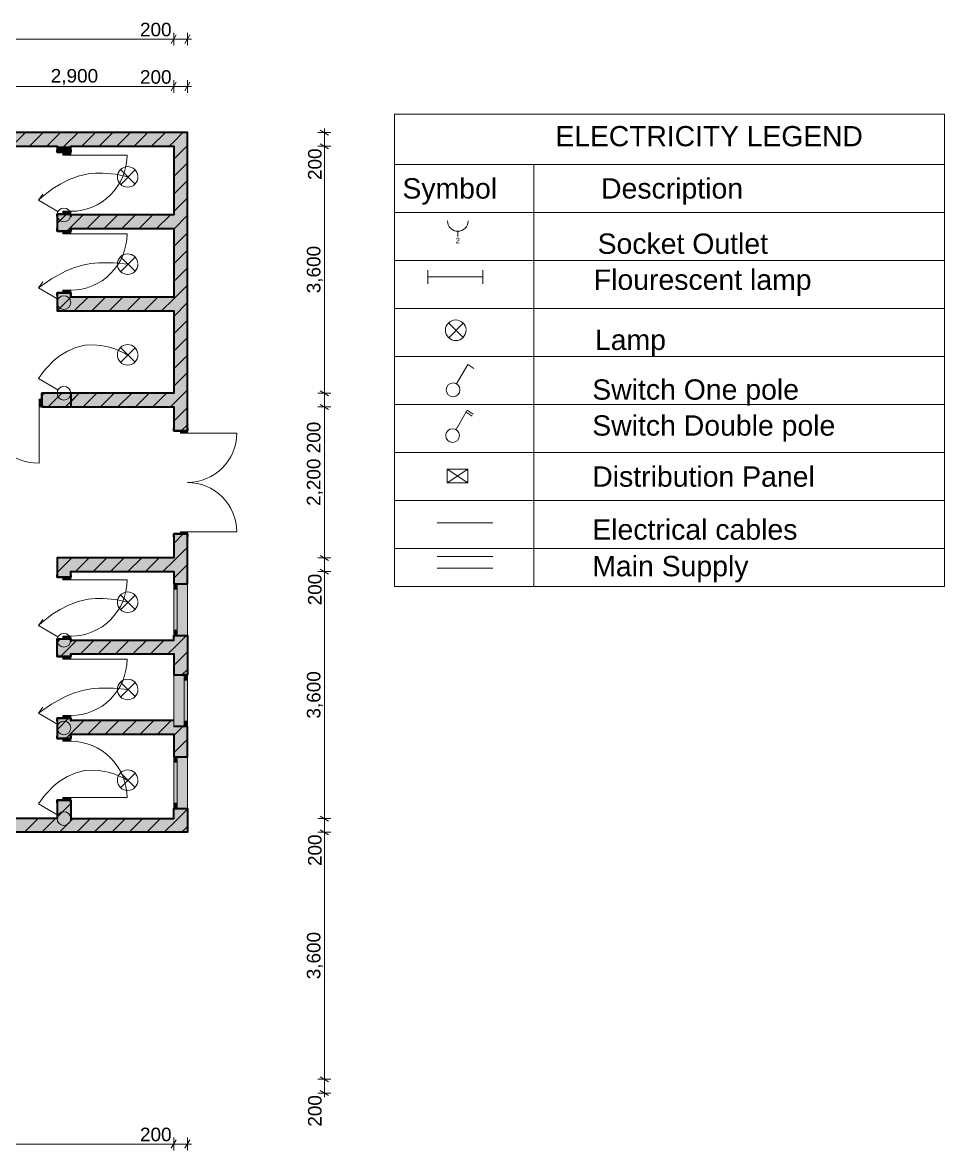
# Model space of a CAD drawing. Header units: millimetres. Extents: x 0.6 to 15.5, y 0.6 to 9.4.
# Drawn here: x 10.17 to 15.46, y 2.34 to 8.81 of the extents above; entities that cross this region are included whole.
import ezdxf

# ---------------------------------------------------------------- set-up
doc = ezdxf.new("R2010")
doc.units = ezdxf.units.MM
doc.layers.add('PDF_Geometry', color=7, linetype='Continuous')
doc.layers.add('PDF_Text', color=7, linetype='Continuous')
doc.layers.add('PDF_Solid Fills', color=7, linetype='Continuous', true_color=0xffffff)
doc.styles.add('PDF Arial-BoldMT', font='arial.ttf')
doc.styles.add('PDF ArialMT', font='arial.ttf')

msp = doc.modelspace()

# ---------------------------------------------------------------- hatches: boundary and pattern name
at = {"layer": 'PDF_Solid Fills', "transparency": 33554559}
for points in [[(11.0369, 8.179), (11.1157, 8.179), (11.1157, 6.4664), (11.0763, 6.4664), (11.0369, 6.4664)], [(10.3676, 8.1002), (10.4464, 8.1002), (10.4464, 8.0657), (10.4011, 8.0657), (10.3676, 8.0657)], [(10.3676, 7.6134), (10.3676, 7.7114), (10.4011, 7.7114), (10.4464, 7.7114), (10.4464, 7.6134), (10.4011, 7.6134)], [(10.3676, 7.1553), (10.3676, 7.259), (10.4011, 7.259), (10.4464, 7.259), (10.4464, 7.2341)], [(10.2803, 6.6829), (11.0369, 6.6829), (11.0369, 6.6042), (10.2803, 6.6042), (10.2803, 6.6494)], [(11.0369, 5.5884), (11.0369, 5.8758), (11.0763, 5.8758), (11.1157, 5.8758), (11.1157, 5.5884), (11.0566, 5.5884)], [(10.3676, 5.738), (10.4464, 5.6593), (10.4464, 5.627), (10.4011, 5.627), (10.3676, 5.627)], [(11.0369, 5.2932), (11.0369, 5.5884), (11.0566, 5.5884), (11.1157, 5.5884), (11.1157, 5.2932), (11.0566, 5.2932)], [(10.3676, 5.1722), (10.3676, 5.2727), (10.4011, 5.2727), (10.4464, 5.2727), (10.4464, 5.1722), (10.4011, 5.1722)], [(11.0369, 5.0666), (11.0369, 5.2932), (11.0566, 5.2932), (11.1157, 5.2932), (11.1157, 5.0666), (11.096, 5.0666)], [(11.1157, 4.7713), (11.096, 4.7713), (11.0369, 4.7713), (11.0369, 5.0666), (11.096, 5.0666), (11.1157, 5.0666)], [(10.3676, 4.7013), (10.3676, 4.8179), (10.4011, 4.8179), (10.4464, 4.8179), (10.4464, 4.7013), (10.4011, 4.7013)], [(11.096, 4.7713), (11.1157, 4.7713), (11.1157, 4.5956), (11.0566, 4.5956), (11.0369, 4.5956), (11.0369, 4.7713)], [(11.0369, 4.5956), (11.0566, 4.5956), (11.1157, 4.5956), (11.1157, 4.3003), (11.0566, 4.3003), (11.0369, 4.3003)], [(10.3676, 4.2419), (10.3676, 4.347), (10.4011, 4.347), (10.4464, 4.347), (10.4464, 4.2419)], [(11.0369, 4.2419), (11.0369, 4.3003), (11.0566, 4.3003), (11.1157, 4.3003), (11.1157, 4.1632)], [(11.0369, 4.2419), (11.1157, 4.1632), (8.6187, 4.1632), (8.6187, 4.1829), (8.6187, 4.2419)]]:
    msp.add_hatch(color=256, dxfattribs=at).paths.add_polyline_path(points)

# ---------------------------------------------------------------- linework, layer by layer
at = {"layer": 'PDF_Geometry', "lineweight": 13}
for points in [[(11.0511, 8.7401), (11.0227, 8.6909)], [(11.0369, 8.6786), (11.0369, 8.7524)], [(11.1015, 8.6909), (11.1299, 8.7401)], [(11.1157, 8.6786), (11.1157, 8.7524)], [(1.4853, 8.7155), (1.5093, 8.7155), (1.5881, 8.7155), (11.0369, 8.7155), (11.1157, 8.7155), (11.1397, 8.7155)], [(11.0369, 8.4064), (11.0369, 8.4802)], [(11.1157, 8.4064), (11.1157, 8.4802)], [(1.4853, 8.4433), (1.5093, 8.4433), (1.5881, 8.4433), (3.0054, 8.4433), (3.0841, 8.4433), (4.029, 8.4433), (4.1078, 8.4433), (5.2889, 8.4433), (5.3676, 8.4433), (6.5487, 8.4433), (6.6275, 8.4433), (9.8165, 8.4433), (9.8952, 8.4433), (11.0369, 8.4433), (11.1157, 8.4433), (11.1397, 8.4433)], [(11.0511, 8.4679), (11.0227, 8.4187)], [(11.1015, 8.4187), (11.1299, 8.4679)], [(11.9383, 8.179), (11.8645, 8.179)], [(11.926, 8.1648), (11.8768, 8.1932)], [(11.9014, 2.6431), (11.9014, 2.6671), (11.9014, 2.7459), (11.9014, 4.1632), (11.9014, 4.2419), (11.9014, 5.6593), (11.9014, 5.738), (11.9014, 6.6042), (11.9014, 6.6829), (11.9014, 8.1002), (11.9014, 8.179), (11.9014, 8.203)], [(11.9383, 8.1002), (11.8645, 8.1002)], [(11.8768, 8.1144), (11.926, 8.086)], [(10.7315, 7.967), (10.815, 7.8835)], [(10.8159, 7.9651), (10.7329, 7.882)], [(12.3029, 7.9963), (15.4594, 7.9963)], [(13.1027, 7.9963), (13.1027, 5.5736)], [(10.2611, 7.7908), (10.283, 7.811), (10.3432, 7.8572), (10.3853, 7.8834), (10.4339, 7.9081), (10.4881, 7.9286), (10.547, 7.9422), (10.589, 7.9464), (10.6298, 7.9468), (10.7021, 7.9399), (10.7728, 7.9247)], [(12.3029, 7.7207), (15.4594, 7.7207)], [(10.7315, 7.4664), (10.815, 7.3829)], [(10.8159, 7.4645), (10.7329, 7.3814)], [(12.3029, 7.4451), (15.4594, 7.4451)], [(10.2611, 7.2873), (10.3351, 7.3399), (10.4153, 7.3832), (10.4625, 7.4025), (10.5132, 7.4179), (10.5611, 7.427), (10.6079, 7.4318), (10.6917, 7.4321), (10.7744, 7.423)], [(12.3029, 7.1696), (15.4594, 7.1696)], [(12.6139, 7.0867), (12.6974, 7.0032)], [(12.6983, 7.0848), (12.6153, 7.0017)], [(10.285, 6.8019), (10.3023, 6.8233), (10.3513, 6.872), (10.3863, 6.8994), (10.4275, 6.9248), (10.4745, 6.9455), (10.5267, 6.9585), (10.5741, 6.9615), (10.6193, 6.9577), (10.6612, 6.949), (10.6985, 6.9375), (10.7537, 6.9137), (10.7744, 6.9023)], [(10.7315, 6.9457), (10.815, 6.8622)], [(10.8159, 6.9438), (10.7329, 6.8608)], [(12.3029, 6.894), (15.4594, 6.894)], [(11.9383, 6.6829), (11.8645, 6.6829)], [(11.8768, 6.6971), (11.926, 6.6687)], [(11.9383, 6.6042), (11.8645, 6.6042)], [(11.8768, 6.6184), (11.926, 6.5899)], [(12.3029, 6.6184), (15.4594, 6.6184)], [(12.3029, 6.3428), (15.4594, 6.3428)], [(12.3029, 6.0672), (15.4594, 6.0672)], [(12.5484, 5.9386), (12.869, 5.9386)], [(12.3029, 5.7916), (15.4594, 5.7916)], [(11.9383, 5.738), (11.8645, 5.738)], [(11.8768, 5.7522), (11.926, 5.7238)], [(12.5484, 5.7452), (12.869, 5.7452)], [(11.9383, 5.6593), (11.8645, 5.6593)], [(11.8768, 5.6735), (11.926, 5.6451)], [(12.5484, 5.6786), (12.869, 5.6786)], [(10.2611, 5.3498), (10.283, 5.37), (10.3432, 5.4162), (10.3853, 5.4425), (10.4339, 5.4671), (10.4881, 5.4877), (10.547, 5.5013), (10.589, 5.5055), (10.6298, 5.5058), (10.7021, 5.499), (10.7728, 5.4838)], [(10.7315, 5.526), (10.815, 5.4425)], [(10.8159, 5.5241), (10.7329, 5.4411)], [(10.2611, 4.8463), (10.3351, 4.8989), (10.4153, 4.9422), (10.4625, 4.9616), (10.5132, 4.9769), (10.5611, 4.9861), (10.6079, 4.9908), (10.6917, 4.9912), (10.7744, 4.982)], [(10.7315, 5.0255), (10.815, 4.9419)], [(10.8159, 5.0235), (10.7329, 4.9405)], [(10.285, 4.3609), (10.3023, 4.3823), (10.3513, 4.4311), (10.3863, 4.4584), (10.4275, 4.4839), (10.4745, 4.5045), (10.5267, 4.5175), (10.5741, 4.5205), (10.6193, 4.5167), (10.6612, 4.508), (10.6985, 4.4965), (10.7537, 4.4728), (10.7744, 4.4614)], [(10.7315, 4.5048), (10.815, 4.4213)], [(10.8159, 4.5029), (10.7329, 4.4198)], [(11.9383, 4.2419), (11.8645, 4.2419)], [(11.8768, 4.2562), (11.926, 4.2277)], [(11.9383, 4.1632), (11.8645, 4.1632)], [(11.8768, 4.1774), (11.926, 4.149)], [(11.9383, 2.7459), (11.8645, 2.7459)], [(11.8768, 2.7601), (11.926, 2.7317)], [(11.9383, 2.6671), (11.8645, 2.6671)], [(11.8768, 2.6813), (11.926, 2.6529)], [(11.0511, 2.3991), (11.0227, 2.3499)], [(11.0369, 2.3375), (11.0369, 2.4113)], [(11.1015, 2.3499), (11.1299, 2.3991)], [(11.1157, 2.3375), (11.1157, 2.4113)], [(1.4853, 2.3745), (1.5093, 2.3745), (1.5881, 2.3745), (3.0054, 2.3745), (3.0841, 2.3745), (4.029, 2.3745), (4.1078, 2.3745), (6.5487, 2.3745), (6.6275, 2.3745), (7.8086, 2.3745), (7.8873, 2.3745), (11.0369, 2.3745), (11.1157, 2.3745), (11.1397, 2.3745)]]:
    msp.add_lwpolyline(points, dxfattribs=at)
msp.add_lwpolyline([(12.3029, 8.2851), (15.4594, 8.2851), (15.4594, 5.5736), (12.3029, 5.5736)], close=True, dxfattribs=at)
at = {"layer": 'PDF_Geometry', "lineweight": 35}
for points in [[(11.1157, 6.4664), (11.0763, 6.4664), (11.0369, 6.4664), (11.0763, 6.4664), (11.1157, 6.4664), (11.1157, 6.4833), (11.1157, 6.4664), (11.1157, 8.179), (11.0369, 8.179), (10.4464, 8.179), (10.3676, 8.179), (9.8952, 8.179)], [(9.8952, 8.1002), (10.3676, 8.1002), (10.3676, 8.0657), (10.4011, 8.0657), (10.4464, 8.0657), (10.4464, 8.1002), (11.0369, 8.1002), (11.0369, 7.7065), (10.4464, 7.7065), (10.4464, 7.7114), (10.4464, 7.6968), (10.4464, 7.7114)], [(10.4464, 8.0657), (10.4464, 8.0803), (10.4464, 8.0657), (10.4011, 8.0657), (10.3676, 8.0657), (10.3676, 8.0803), (10.3676, 8.0657)], [(10.3676, 7.7114), (10.3676, 7.6968), (10.3676, 7.7114), (10.4011, 7.7114), (10.3676, 7.7114), (10.3676, 7.6134)], [(10.4464, 7.6134), (10.4464, 7.6278), (11.0369, 7.6278), (11.0369, 7.2341), (10.4464, 7.2341), (10.4464, 7.259), (10.4011, 7.259), (10.3676, 7.259), (10.3676, 7.2445), (10.3676, 7.259), (10.4011, 7.259), (10.4464, 7.259), (10.4464, 7.2445), (10.4464, 7.259)], [(10.3676, 7.259), (10.3676, 7.1553), (11.0369, 7.1553), (11.0369, 6.6829), (10.2803, 6.6829), (10.2949, 6.6829), (10.2803, 6.6829), (10.2803, 6.6494), (10.2803, 6.6042), (10.2803, 6.6494), (10.2803, 6.6829)], [(11.0369, 6.6829), (10.4464, 6.6829), (10.4464, 6.6042), (11.0369, 6.6042)], [(10.2803, 6.6042), (10.2949, 6.6042), (10.2803, 6.6042), (11.0369, 6.6042), (11.0369, 6.4664), (11.0369, 6.4833), (11.0369, 6.4664)], [(11.0369, 5.8758), (11.0369, 5.738), (10.3676, 5.738), (10.3676, 5.627), (10.3676, 5.6416), (10.3676, 5.627)], [(10.4464, 5.627), (10.4011, 5.627), (10.3676, 5.627), (10.4011, 5.627), (10.4464, 5.627), (10.4464, 5.6416), (10.4464, 5.627), (10.4464, 5.6593), (11.0369, 5.6593), (11.0369, 5.5884), (11.0566, 5.5884), (11.1157, 5.5884), (11.1157, 5.8758), (11.0763, 5.8758), (11.0369, 5.8758), (11.0369, 5.8589), (11.0369, 5.8758), (11.0763, 5.8758), (11.1157, 5.8758), (11.1157, 5.8589), (11.1157, 5.8758)], [(10.3676, 4.347), (10.4011, 4.347), (10.3676, 4.347), (10.3676, 4.3324), (10.3676, 4.347), (10.3676, 4.2419), (9.8952, 4.2419), (9.8952, 5.738), (9.8165, 5.738), (9.8165, 4.2419), (8.8716, 4.2419), (8.8716, 5.738), (8.7593, 5.738), (8.7738, 5.738), (8.7593, 5.738)], [(11.0369, 5.5884), (11.0566, 5.5884)], [(10.3676, 5.2727), (10.3676, 5.2581), (10.3676, 5.2727), (10.4011, 5.2727), (10.4464, 5.2727), (10.4464, 5.2656), (11.0369, 5.2656), (11.0369, 5.2932), (11.0566, 5.2932), (11.1157, 5.2932), (11.1157, 5.0666), (11.096, 5.0666)], [(10.3676, 5.1722), (10.4011, 5.1722), (10.3676, 5.1722), (10.3676, 5.1868), (10.3676, 5.1722), (10.3676, 5.2727), (10.4011, 5.2727), (10.4464, 5.2727), (10.4464, 5.2581), (10.4464, 5.2727)], [(11.0369, 5.2932), (11.0566, 5.2932)], [(10.4464, 5.1722), (10.4011, 5.1722), (10.4464, 5.1722), (10.4464, 5.1868), (10.4464, 5.1722), (10.4464, 5.1868), (11.0369, 5.1868), (11.0369, 5.0666), (11.096, 5.0666), (11.1157, 5.0666)], [(10.3676, 4.8179), (10.4011, 4.8179), (10.4464, 4.8179), (10.4011, 4.8179), (10.3676, 4.8179), (10.3676, 4.8033), (10.3676, 4.8179), (10.3676, 4.7013), (10.3676, 4.7159), (10.3676, 4.7013)], [(11.0369, 4.8055), (10.4464, 4.8055), (10.4464, 4.8179), (10.4464, 4.8033), (10.4464, 4.8179)], [(10.4464, 4.7013), (10.4011, 4.7013), (10.3676, 4.7013), (10.4011, 4.7013), (10.4464, 4.7013), (10.4464, 4.7159), (10.4464, 4.7013), (10.4464, 4.7268), (11.0369, 4.7268), (11.0369, 4.5956), (11.0566, 4.5956), (11.1157, 4.5956), (11.1157, 4.7713), (11.096, 4.7713), (11.0369, 4.7713)], [(11.1157, 4.7713), (11.096, 4.7713)], [(11.0369, 4.5956), (11.0566, 4.5956)], [(10.4464, 4.347), (10.4011, 4.347), (10.4464, 4.347), (10.4464, 4.3324), (10.4464, 4.347), (10.4464, 4.2419), (11.0369, 4.2419), (11.0369, 4.3003), (11.0566, 4.3003), (11.1157, 4.3003), (11.1157, 4.1632), (8.6187, 4.1632), (8.6187, 4.1829)], [(11.0369, 4.3003), (11.0566, 4.3003)]]:
    msp.add_lwpolyline(points, dxfattribs=at)
at = {"layer": 'PDF_Geometry', "color": 21, "lineweight": 9, "true_color": 0xff9955}
for points in [[(10.1085, 8.1002), (10.1873, 8.179)], [(10.2088, 8.1002), (10.2875, 8.179)], [(10.309, 8.1002), (10.3878, 8.179)], [(10.3747, 8.0657), (10.4092, 8.1002), (10.488, 8.179)], [(10.5094, 8.1002), (10.5882, 8.179)], [(10.6096, 8.1002), (10.6884, 8.179)], [(10.7099, 8.1002), (10.7886, 8.179)], [(10.8101, 8.1002), (10.8889, 8.179)], [(10.9103, 8.1002), (10.9891, 8.179)], [(11.0106, 8.1002), (11.0369, 8.1266), (11.0893, 8.179)], [(11.1157, 8.1051), (11.0369, 8.0264)], [(11.1157, 8.0049), (11.0369, 7.9262)], [(11.1157, 7.9047), (11.0369, 7.826)], [(11.1157, 7.8045), (11.0369, 7.7257)], [(10.4213, 7.7114), (10.3676, 7.6578)], [(10.5166, 7.7065), (10.4464, 7.6363), (10.4235, 7.6134)], [(10.5381, 7.6278), (10.6168, 7.7065)], [(10.6383, 7.6278), (10.717, 7.7065)], [(10.7385, 7.6278), (10.8173, 7.7065)], [(10.8388, 7.6278), (10.9175, 7.7065)], [(10.939, 7.6278), (11.0177, 7.7065)], [(11.1157, 7.7042), (11.0369, 7.6255)], [(11.1157, 7.604), (11.0369, 7.5253)], [(11.1157, 7.5038), (11.0369, 7.4251)], [(11.1157, 7.4036), (11.0369, 7.3249)], [(10.3698, 7.259), (10.3676, 7.2569)], [(11.1157, 7.3034), (11.0369, 7.2246), (10.9676, 7.1553)], [(10.4464, 7.2354), (10.3676, 7.1567)], [(10.5453, 7.2341), (10.4665, 7.1553)], [(10.6455, 7.2341), (10.5668, 7.1553)], [(10.7457, 7.2341), (10.667, 7.1553)], [(10.8459, 7.2341), (10.7672, 7.1553)], [(10.9461, 7.2341), (10.8674, 7.1553)], [(11.1157, 7.2032), (11.0369, 7.1244)], [(11.1157, 7.1029), (11.0369, 7.0242)], [(11.1157, 7.0027), (11.0369, 6.924)], [(11.1157, 6.9025), (11.0369, 6.8238)], [(11.1157, 6.8023), (11.0369, 6.7235)], [(10.2948, 6.6829), (10.2803, 6.6685)], [(10.395, 6.6829), (10.3162, 6.6042)], [(10.4464, 6.6341), (10.4952, 6.6829), (10.4165, 6.6042)], [(11.1157, 6.7021), (11.0369, 6.6233), (11.0178, 6.6042), (11.0369, 6.6233)], [(11.1157, 6.6018), (11.0369, 6.5231)], [(11.1157, 6.5016), (11.0804, 6.4664)], [(11.0912, 5.8758), (11.0369, 5.8216)], [(11.1157, 5.8001), (11.0369, 5.7213), (10.9749, 5.6593)], [(10.4523, 5.738), (10.41, 5.6957), (10.3676, 5.6534)], [(10.5525, 5.738), (10.4738, 5.6593)], [(10.6527, 5.738), (10.574, 5.6593)], [(10.753, 5.738), (10.6742, 5.6593)], [(10.8532, 5.738), (10.7744, 5.6593)], [(10.9534, 5.738), (10.8746, 5.6593)], [(11.1157, 5.6999), (11.0369, 5.6211)], [(10.4464, 5.6319), (10.4415, 5.627)], [(11.1157, 5.5996), (11.1045, 5.5884)], [(10.3878, 5.2727), (10.3676, 5.2525)], [(10.3876, 5.1722), (10.4464, 5.231), (10.4809, 5.2656)], [(10.5024, 5.1868), (10.5812, 5.2656)], [(10.6026, 5.1868), (10.6814, 5.2656)], [(10.7029, 5.1868), (10.7816, 5.2656)], [(10.8031, 5.1868), (10.8819, 5.2656)], [(10.9033, 5.1868), (10.982, 5.2656)], [(11.1099, 5.2932), (11.0369, 5.2202), (11.0035, 5.1868)], [(11.1157, 5.1988), (11.0369, 5.12)], [(11.1157, 5.0985), (11.0837, 5.0666)], [(10.4341, 4.8179), (10.3676, 4.7514)], [(10.4178, 4.7013), (10.4464, 4.7299), (10.522, 4.8055)], [(10.5435, 4.7268), (10.6222, 4.8055)], [(10.6437, 4.7268), (10.7224, 4.8055)], [(10.7439, 4.7268), (10.8226, 4.8055)], [(10.8441, 4.7268), (10.9229, 4.8055)], [(10.9443, 4.7268), (11.0231, 4.8055)], [(11.0891, 4.7713), (11.0369, 4.7192)], [(11.1157, 4.6977), (11.0369, 4.6189)], [(11.1157, 4.5974), (11.1139, 4.5956)], [(10.4464, 4.329), (10.3676, 4.2503)], [(11.1157, 4.2968), (11.0489, 4.23), (10.9821, 4.1632)], [(10.2591, 4.2419), (10.1804, 4.1632)], [(10.3593, 4.2419), (10.2805, 4.1632)], [(10.4595, 4.2419), (10.3808, 4.1632)], [(10.5598, 4.2419), (10.481, 4.1632)], [(10.66, 4.2419), (10.5812, 4.1632)], [(10.7602, 4.2419), (10.6815, 4.1632)], [(10.8604, 4.2419), (10.7817, 4.1632)], [(10.9606, 4.2419), (10.8819, 4.1632)], [(11.099, 4.1799), (11.0823, 4.1632)], [(11.1157, 4.1966), (11.099, 4.1799)]]:
    msp.add_lwpolyline(points, dxfattribs=at)
at = {"layer": 'PDF_Geometry', "color": 30, "lineweight": 20, "true_color": 0xff6600}
for points in [[(10.4464, 8.0657), (10.4464, 8.05), (10.4011, 8.05), (10.4011, 8.0657)], [(10.4011, 7.7114), (10.4011, 7.7272), (10.4464, 7.7272), (10.4464, 7.7114)], [(10.4464, 7.6134), (10.4464, 7.5976), (10.4011, 7.5976), (10.4011, 7.6134)], [(10.4011, 7.259), (10.4011, 7.2748), (10.4464, 7.2748), (10.4464, 7.259)], [(10.2803, 6.6042), (10.2646, 6.6042), (10.2646, 6.6494), (10.2803, 6.6494)], [(11.1157, 6.4664), (11.1157, 6.4538), (11.0763, 6.4538), (11.0763, 6.4664)], [(11.0763, 5.8758), (11.0763, 5.8884), (11.1157, 5.8884), (11.1157, 5.8758)], [(10.4464, 5.627), (10.4464, 5.6113), (10.4011, 5.6113), (10.4011, 5.627)], [(10.4011, 5.2727), (10.4011, 5.2884), (10.4464, 5.2884), (10.4464, 5.2727)], [(10.4464, 5.1722), (10.4464, 5.1565), (10.4011, 5.1565), (10.4011, 5.1722)], [(10.4011, 4.8179), (10.4011, 4.8336), (10.4464, 4.8336), (10.4464, 4.8179)], [(10.4011, 4.7013), (10.4011, 4.6856), (10.4464, 4.6856), (10.4464, 4.7013)], [(10.4464, 4.347), (10.4464, 4.3627), (10.4011, 4.3627), (10.4011, 4.347)]]:
    msp.add_lwpolyline(points, close=True, dxfattribs=at)
at = {"layer": 'PDF_Geometry', "color": 30, "lineweight": 18, "true_color": 0xff6600}
for points in [[(10.4464, 8.05), (10.7692, 8.05, -0.414219), (10.4464, 7.7272)], [(10.4464, 7.5976), (10.7692, 7.5976, -0.414238), (10.4464, 7.2748)], [(10.2646, 6.6042), (10.2646, 6.2813, -0.414238), (9.9417, 6.6042)], [(11.1157, 6.4538), (11.3983, 6.4538, -0.414171), (11.1157, 6.1711, -0.414224), (11.3983, 5.8884), (11.1157, 5.8884)], [(10.4464, 5.6113), (10.7692, 5.6113, -0.414238), (10.4464, 5.2884)], [(10.4464, 5.1565), (10.7692, 5.1565, -0.414238), (10.4464, 4.8336)], [(10.4464, 4.3627), (10.7692, 4.3627, 0.414238), (10.4464, 4.6856)]]:
    msp.add_lwpolyline(points, format="xyb", dxfattribs=at)
at = {"layer": 'PDF_Geometry', "lineweight": 13}
for points in [[(10.8317, 7.9286, 0.394755), (10.7728, 7.9838, 0.414101), (10.7137, 7.9247, 0.414101), (10.7728, 7.8656, 0.414345), (10.8318, 7.9247)], [(10.8317, 7.428, 0.394676), (10.7728, 7.4832, 0.414001), (10.7137, 7.4241, 0.41425), (10.7728, 7.3651, 0.414494), (10.8318, 7.4241)], [(12.7141, 7.0483, 0.394803), (12.6552, 7.1035, 0.413999), (12.5961, 7.0444, 0.414251), (12.6552, 6.9853, 0.414503), (12.7142, 7.0444)], [(10.8317, 6.9073, 0.394676), (10.7728, 6.9625, 0.414001), (10.7137, 6.9035, 0.414252), (10.7728, 6.8444, 0.414496), (10.8318, 6.9035)], [(10.8317, 5.4877, 0.394678), (10.7728, 5.5428, 0.414002), (10.7137, 5.4838, 0.414249), (10.7728, 5.4247, 0.414494), (10.8318, 5.4838)], [(10.8317, 4.9871, 0.394678), (10.7728, 5.0422, 0.414002), (10.7137, 4.9832, 0.41425), (10.7728, 4.9241, 0.414494), (10.8318, 4.9832)], [(10.8317, 4.4664, 0.394674), (10.7728, 4.5216, 0.413998), (10.7137, 4.4625, 0.414253), (10.7728, 4.4034, 0.414498), (10.8318, 4.4625)]]:
    msp.add_lwpolyline(points, format="xyb", dxfattribs=at)
at = {"layer": 'PDF_Geometry', "color": 8, "lineweight": 15, "true_color": 0x7f7f7f}
for points in [[(10.3729, 7.7262), (10.2611, 7.7908), (10.285, 7.8255)], [(12.4952, 7.3896), (12.4952, 7.3108)], [(12.8102, 7.3108), (12.8102, 7.3896)], [(10.3729, 7.2227), (10.2611, 7.2873), (10.285, 7.322)], [(12.4952, 7.3502), (12.8102, 7.3502)], [(10.3729, 6.7026), (10.2611, 6.7672), (10.285, 6.8019)], [(12.6594, 6.7368), (12.724, 6.8486), (12.7587, 6.8247)], [(12.6568, 6.4743), (12.7214, 6.5861), (12.7561, 6.5622)], [(12.7149, 6.5749), (12.7497, 6.551)], [(12.7249, 6.1692), (12.6068, 6.248)], [(12.7249, 6.248), (12.6068, 6.1692)], [(10.3729, 5.2853), (10.2611, 5.3498), (10.285, 5.3845)], [(10.3729, 4.7818), (10.2611, 4.8463), (10.285, 4.881)], [(10.3729, 4.2616), (10.2611, 4.3262), (10.285, 4.3609)]]:
    msp.add_lwpolyline(points, dxfattribs=at)
at = {"layer": 'PDF_Geometry', "lineweight": 35}
for points in [[(10.4011, 7.7114), (10.4464, 7.7114)], [(10.3676, 7.6134), (10.4011, 7.6134), (10.4464, 7.6134), (10.4464, 7.6279), (10.4464, 7.6134), (10.4011, 7.6134), (10.3676, 7.6134), (10.3676, 7.6279)]]:
    msp.add_lwpolyline(points, close=True, dxfattribs=at)
at = {"layer": 'PDF_Geometry', "color": 8, "lineweight": 15, "true_color": 0x7f7f7f}
msp.add_lwpolyline([(12.7263, 7.6716, -0.414252), (12.6672, 7.6125), (12.6672, 7.583)], format="xyb", dxfattribs=at)
at = {"layer": 'PDF_Geometry', "color": 21, "lineweight": 9, "true_color": 0xff9955}
for points in [[(10.5954, 6.6829), (10.5167, 6.6042)], [(10.6956, 6.6829), (10.6169, 6.6042)], [(10.7959, 6.6829), (10.7171, 6.6042)], [(10.8961, 6.6829), (10.8173, 6.6042)], [(10.9963, 6.6829), (10.9176, 6.6042)]]:
    msp.add_lwpolyline(points, close=True, dxfattribs=at)
at = {"layer": 'PDF_Geometry', "color": 8, "lineweight": 15, "true_color": 0x7f7f7f}
msp.add_lwpolyline([(12.7249, 6.1692), (12.7249, 6.248), (12.6068, 6.248), (12.6068, 6.1692)], close=True, dxfattribs=at)
at = {"layer": 'PDF_Geometry', "color": 30, "lineweight": 18, "true_color": 0xff6600}
for points in [[(11.0369, 5.5884), (11.0369, 5.2932)], [(11.1157, 5.5884), (11.1157, 5.2932)], [(11.0369, 5.5589), (11.0369, 5.3227)], [(11.0566, 5.3227), (11.0566, 5.5589)], [(11.0369, 5.0666), (11.0369, 4.7713)], [(11.1157, 5.0666), (11.1157, 4.7713)], [(11.096, 5.037), (11.096, 4.8008)], [(11.1157, 4.8008), (11.1157, 5.037)], [(11.0369, 4.3003), (11.0369, 4.5956)], [(11.0369, 4.5661), (11.0369, 4.3299)], [(11.0566, 4.3299), (11.0566, 4.5661)], [(11.1157, 4.3003), (11.1157, 4.5956)]]:
    msp.add_lwpolyline(points, dxfattribs=at)
at = {"layer": 'PDF_Geometry', "color": 30, "lineweight": 20, "true_color": 0xff6600}
for points in [[(11.0369, 5.5884), (11.0369, 5.5589), (11.0566, 5.5589), (11.0566, 5.5884)], [(11.0566, 5.2932), (11.0566, 5.3227), (11.0369, 5.3227), (11.0369, 5.2932)], [(11.096, 5.0666), (11.096, 5.037), (11.1157, 5.037), (11.1157, 5.0666)], [(11.1157, 4.7713), (11.1157, 4.8008), (11.096, 4.8008), (11.096, 4.7713)], [(11.0369, 4.5956), (11.0369, 4.5661), (11.0566, 4.5661), (11.0566, 4.5956)], [(11.0566, 4.3003), (11.0566, 4.3299), (11.0369, 4.3299), (11.0369, 4.3003)]]:
    msp.add_lwpolyline(points, dxfattribs=at)
at = {"layer": 'PDF_Geometry', "color": 8, "lineweight": 15, "true_color": 0x7f7f7f}
for centre in [(10.407, 7.7065), (10.407, 7.203), (12.6397, 6.7027), (10.407, 6.6829), (12.6371, 6.4402), (10.407, 5.2656), (10.407, 4.7621), (10.407, 4.2419)]:
    msp.add_circle(centre, 0.0394, dxfattribs=at)
msp.add_arc((12.6672, 7.6716), 0.0591, 179.99629, 270.00371, dxfattribs=at)
at = {"layer": 'PDF_Solid Fills', "lineweight": 0, "transparency": 33554559}
for points in [[(9.8952, 8.179), (11.0369, 8.179), (9.8952, 8.1002), (11.0369, 8.1002)], [(10.4464, 8.0657), (10.4464, 8.05), (10.4011, 8.0657), (10.4011, 8.05)], [(10.4011, 7.7114), (10.4011, 7.7272), (10.4464, 7.7114), (10.4464, 7.7272)], [(10.4464, 7.6278), (10.4464, 7.7065), (11.0369, 7.6278), (11.0369, 7.7065)], [(10.4464, 7.6134), (10.4464, 7.5976), (10.4011, 7.6134), (10.4011, 7.5976)], [(10.4011, 7.259), (10.4011, 7.2748), (10.4464, 7.259), (10.4464, 7.2748)], [(10.3676, 7.1553), (10.4464, 7.2341), (11.0369, 7.1553), (11.0369, 7.2341)], [(10.4464, 6.6042), (10.4464, 6.6829), (11.0369, 6.6042), (11.0369, 6.6829)], [(10.2803, 6.6042), (10.2646, 6.6042), (10.2803, 6.6494), (10.2646, 6.6494)], [(11.1157, 6.4664), (11.1157, 6.4538), (11.0763, 6.4664), (11.0763, 6.4538)], [(11.0763, 5.8758), (11.0763, 5.8884), (11.1157, 5.8758), (11.1157, 5.8884)], [(10.4464, 5.6593), (10.3676, 5.738), (11.0369, 5.6593), (11.0369, 5.738)], [(10.4464, 5.627), (10.4464, 5.6113), (10.4011, 5.627), (10.4011, 5.6113)], [(11.0369, 5.5884), (11.0566, 5.5884), (11.0369, 5.5589), (11.0566, 5.5589)], [(11.0369, 5.5589), (11.0566, 5.5589), (11.0369, 5.3227), (11.0566, 5.3227)], [(11.0566, 5.2932), (11.0369, 5.2932), (11.0566, 5.3227), (11.0369, 5.3227)], [(10.4011, 5.2727), (10.4011, 5.2884), (10.4464, 5.2727), (10.4464, 5.2884)], [(10.4464, 5.1868), (10.4464, 5.2656), (11.0369, 5.1868), (11.0369, 5.2656)], [(10.4464, 5.1722), (10.4464, 5.1565), (10.4011, 5.1722), (10.4011, 5.1565)], [(11.096, 5.0666), (11.1157, 5.0666), (11.096, 5.037), (11.1157, 5.037)], [(11.096, 5.037), (11.1157, 5.037), (11.096, 4.8008), (11.1157, 4.8008)], [(10.4011, 4.8179), (10.4011, 4.8336), (10.4464, 4.8179), (10.4464, 4.8336)], [(10.4464, 4.7268), (10.4464, 4.8055), (11.0369, 4.7268), (11.0369, 4.8055)], [(11.1157, 4.7713), (11.096, 4.7713), (11.1157, 4.8008), (11.096, 4.8008)], [(10.4011, 4.7013), (10.4464, 4.7013), (10.4011, 4.6856), (10.4464, 4.6856)], [(11.0369, 4.5956), (11.0566, 4.5956), (11.0369, 4.5661), (11.0566, 4.5661)], [(11.0566, 4.3299), (11.0369, 4.3299), (11.0566, 4.5661), (11.0369, 4.5661)], [(10.4464, 4.347), (10.4011, 4.347), (10.4464, 4.3627), (10.4011, 4.3627)], [(11.0566, 4.3003), (11.0369, 4.3003), (11.0566, 4.3299), (11.0369, 4.3299)]]:
    msp.add_solid(points, dxfattribs=at)

# ---------------------------------------------------------------- texts
at = {"layer": 'PDF_Text', "char_height": 0.07775, "attachment_point": 4, "style": 'PDF ArialMT'}
for s, insert in [('200', (10.8434, 8.7698)), ('2,900', (10.3314, 8.4977)), ('200', (10.8434, 8.4977)), ('200', (10.8434, 2.4288))]:
    msp.add_mtext(s, dxfattribs=dict(at, insert=insert))
at = {"layer": 'PDF_Text', "color": 173, "true_color": 0x5555ff, "attachment_point": 4, "style": 'PDF Arial-BoldMT'}
for s, insert, char_height in [('ELECTRICITY LEGEND', (13.2275, 8.1577), 0.115948), ('Symbol', (12.3492, 7.841), 0.11663), ('Description', (13.4892, 7.841), 0.116625), ('Socket Outlet', (13.4692, 7.5406), 0.116625), ('Flourescent lamp', (13.4474, 7.3171), 0.116625), ('Lamp', (13.454, 6.9721), 0.11663), ('Switch One pole', (13.4386, 6.6868), 0.116625), ('Switch Double pole', (13.4386, 6.4805), 0.116625), ('Distribution Panel', (13.4386, 6.2041), 0.116625), ('Electrical cables', (13.4386, 5.9), 0.116625), ('Main Supply', (13.4386, 5.6734), 0.116625)]:
    msp.add_mtext(s, dxfattribs=dict(at, insert=insert, char_height=char_height))
at = {"layer": 'PDF_Text', "char_height": 0.07775, "attachment_point": 4, "rotation": 90, "style": 'PDF ArialMT'}
for s, insert in [('200', (11.847, 7.9068)), ('3,600', (11.847, 7.2569)), ('2,200 200', (11.847, 6.0365)), ('200', (11.847, 5.4658)), ('3,600', (11.847, 4.816)), ('200', (11.847, 3.9697)), ('3,600', (11.847, 3.3199)), ('200', (11.847, 2.4737))]:
    msp.add_mtext(s, dxfattribs=dict(at, insert=insert))
at = {"layer": 'PDF_Text', "color": 8, "true_color": 0x7f7f7f, "insert": (12.6552, 7.5595), "char_height": 0.0311, "attachment_point": 4, "style": 'PDF ArialMT'}
msp.add_mtext('2', dxfattribs=at)

doc.saveas('drawing.dxf')
